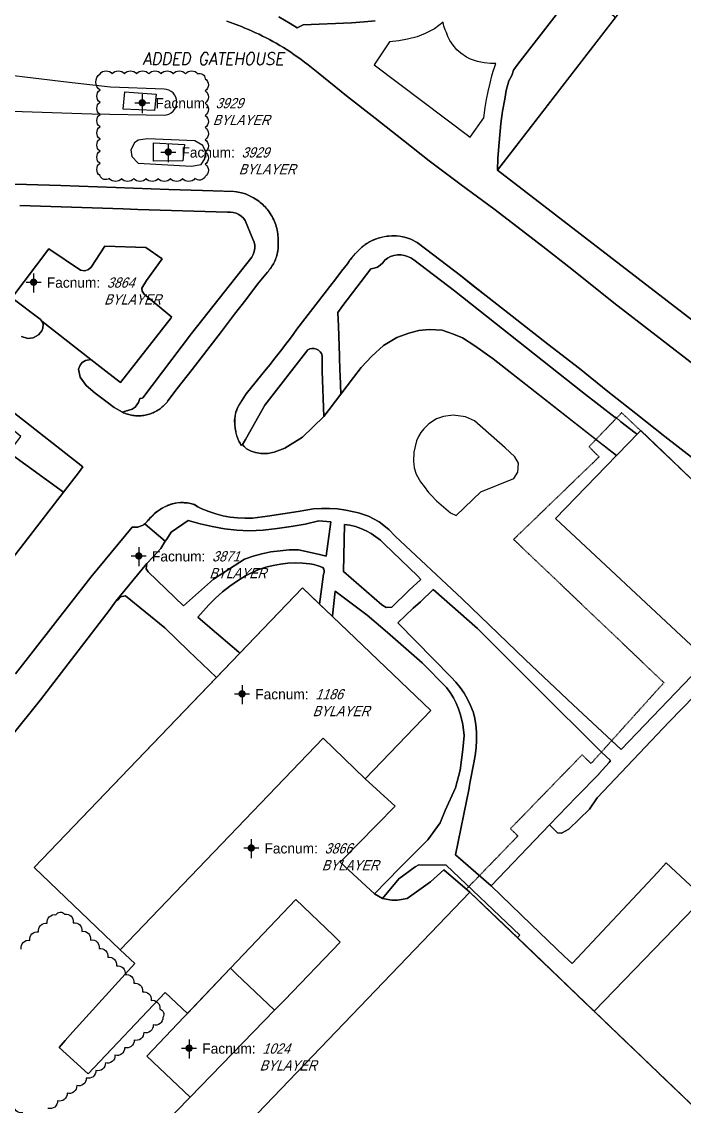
# Model space of a CAD drawing. Header units: inches. Extents: x 1273557 to 1282364, y 239587 to 246310.
# Drawn here: x 1276025.6 to 1276296.9, y 240453.4 to 240897.6 of the extents above; entities that cross this region are included whole.
import ezdxf
from ezdxf.enums import TextEntityAlignment as Align

# ---------------------------------------------------------------- set-up
doc = ezdxf.new("R2010")
doc.units = ezdxf.units.IN
doc.header["$MEASUREMENT"] = 0
doc.linetypes.add('DASHED2', pattern=[0.375, 0.25, -0.125])
doc.linetypes.add('HIDDEN', pattern=[0.375, 0.25, -0.125])
doc.layers.add('BLDG-DATA', color=159, linetype='DASHED2', lineweight=30)
for name, color, linetype in [('BLDG-UW', 231, 'Continuous'), ('BLDG-UW-UG', 159, 'HIDDEN'), ('GRASS', 3, 'Continuous'), ('GRASS-ISLAND', 22, 'Continuous'), ('PATH', 253, 'Continuous'), ('PATH-ISLAND', 252, 'Continuous'), ('PRKG-DATA', 255, 'Continuous'), ('PRKG-UW', 6, 'Continuous'), ('REV-2013', 1, 'Continuous'), ('STREET-UW', 50, 'Continuous'), ('STREET-UW-ISLAND', 20, 'Continuous')]:
    doc.layers.add(name, color=color, linetype=linetype)
doc.styles.add('Revisions', font='simplex.shx', dxfattribs={"width": 0.9, "oblique": 10, "height": 25})
doc.styles.add('SS_LITE', font='FRABK.TTF', dxfattribs={"height": 16})

# ---------------------------------------------------------------- blocks, each defined once
blk = doc.blocks.new('*U1')
for p, q in [((-3.08, 0), (3.08, 0)), ((0, 3.55), (0, -4.2))]:
    blk.add_line(p, q)
at = {"const_width": 1.5}
blk.add_lwpolyline([(-0.75, 0, 1), (0.75, 0, 1)], format="xyb", close=True, dxfattribs=at)
at = {"layer": 'BLDG-DATA', "color": 1, "style": 'SS_LITE'}
blk.add_text('Facnum:', height=4.2, dxfattribs=at).set_placement((27.26, -2.25), align=Align.RIGHT)
at = {"layer": 'BLDG-DATA', "color": 7, "style": 'SS_LITE', "oblique": 20, "width": 0.9, "flags": 8}
for tag, p in [('FACNUM', (29.98, -2.25)), ('OBJECT', (28.84, -9.16))]:
    blk.add_attdef(tag, p, '', height=4.2, dxfattribs=at)
blk = doc.blocks.new('*U8')
for p, q in [((-3.08, 0), (3.08, 0)), ((0, 3.55), (0, -4.2))]:
    blk.add_line(p, q)
at = {"const_width": 1.5}
blk.add_lwpolyline([(-0.75, 0, 1), (0.75, 0, 1)], format="xyb", close=True, dxfattribs=at)
at = {"layer": 'PRKG-DATA', "color": 1, "style": 'SS_LITE'}
blk.add_text('Facnum:', height=4.2, dxfattribs=at).set_placement((27.26, -2.25), align=Align.RIGHT)
at = {"layer": 'PRKG-DATA', "color": 7, "style": 'SS_LITE', "oblique": 20, "width": 0.9, "flags": 8}
for tag, p in [('FACNUM', (29.98, -2.25)), ('OBJECT', (28.84, -9.16))]:
    blk.add_attdef(tag, p, '', height=4.2, dxfattribs=at)

msp = doc.modelspace()

# ---------------------------------------------------------------- linework, layer by layer
at = {"layer": 'BLDG-UW'}
for points in [[(1276220.43, 240836.86), (1276347.42, 240738.91), (1276423.99, 240838.19), (1276395.68, 240860.03), (1276431.5, 240905.82), (1276461.23, 240943.81), (1276494.77, 240986.53), (1276464.27, 241010.06), (1276421.84, 240955.05), (1276410.22, 240964.01), (1276391.24, 240938.77), (1276352.02, 240886.62), (1276293.02, 240930.99)], [(1276080.02, 240861.26), (1276067.19, 240861.85), (1276067.75, 240868.93), (1276080.67, 240867.95)], [(1276091.6, 240840.57), (1276079.52, 240840.54), (1276079.51, 240847.94), (1276092.25, 240847.36)], [(1276030.7, 240551.23), (1276140.56, 240665.79), (1276193.02, 240615.49), (1276166.27, 240587.59), (1276148.95, 240604.19), (1276065.85, 240517.52), (1276030.7, 240551.23)], [(1276086.79, 240413.65), (1276209.09, 240541.18), (1276259.97, 240492.38), (1276391.6, 240366.16), (1276401.2, 240356.95), (1276456.34, 240304.08), (1276429.32, 240275.69), (1276424.46, 240280.35), (1276311.22, 240388.94), (1276291.25, 240368.1), (1276286.04, 240362.67), (1276249.1, 240324.15), (1276248.1, 240325.11), (1276234.26, 240338.37), (1276145.9, 240423.11), (1276112.74, 240388.53), (1276086.79, 240413.65)], [(1276129.08, 240492.76), (1276113.35, 240507.72), (1276111.02, 240509.94), (1276091.99, 240489.93), (1276076.87, 240474.03), (1276094.53, 240457.23)]]:
    msp.add_lwpolyline(points, close=True, dxfattribs=at)
at = {"layer": 'BLDG-UW-UG'}
msp.add_lwpolyline([(1276754.28, 240261.87), (1276496.76, 240511.6), (1276516.12, 240530.34), (1276475.96, 240571.31), (1276463.06, 240558.29), (1276381.57, 240630.8), (1276415.01, 240672.93), (1276415.81, 240672.24), (1276419.64, 240677.19), (1276412.51, 240682.69), (1276408.73, 240677.89), (1276409.5, 240677.25), (1276376.75, 240637.12), (1276271.21, 240737.48), (1276257.86, 240723.56), (1276261.95, 240719.38), (1276226.97, 240685.6), (1276288.51, 240626.93), (1276258.67, 240593.81), (1276255.01, 240597.36), (1276225.66, 240567.11), (1276228.72, 240564.14), (1276207.67, 240542.43), (1276456.34, 240304.08)], dxfattribs=at)
at = {"layer": 'GRASS'}
for points in [[(1276268.65, 240899.38), (1276253.03, 240911.68), (1276228.65, 240880.25), (1276226.99, 240877.76), (1276226.18, 240875.55), (1276225.08, 240873.45), (1276223.97, 240869.39), (1276223.38, 240865.92), (1276222.4, 240860.95), (1276221.68, 240855.98), (1276221.03, 240848.11), (1276220.54, 240841.73), (1276220.43, 240836.86)], [(1276219.69, 240880.46), (1276217.46, 240880.54), (1276214.94, 240880.76), (1276212.2, 240881.32), (1276209.29, 240882.29), (1276207.63, 240883.15), (1276205.3, 240884.69), (1276203.74, 240886.15), (1276202.24, 240887.94), (1276200.93, 240889.85), (1276200.07, 240891.51), (1276199.46, 240893.17), (1276198.95, 240894.35), (1276198.47, 240895.82), (1276198.14, 240897.43), (1276194.54, 240894.74), (1276190.74, 240892.84), (1276187.48, 240891.42), (1276183.48, 240890.43), (1276179.99, 240889.82), (1276176.23, 240889.33), (1276169.86, 240879.97), (1276209.17, 240850.37), (1276214.76, 240858.29), (1276215.28, 240862.44), (1276215.84, 240865.7), (1276216.58, 240869.09), (1276217.34, 240872.38), (1276218.07, 240875.38), (1276218.65, 240877.29), (1276219.17, 240878.84)], [(1276100.9, 240844.5), (1276099.73, 240846.98), (1276096.48, 240848.76), (1276077.04, 240849.6), (1276073.32, 240849.16), (1276071.72, 240848.05), (1276070.25, 240845.09), (1276070.63, 240842.34), (1276073.26, 240839.71), (1276095.12, 240838.49), (1276099.04, 240839.12), (1276100.59, 240841.49)], [(1276202.77, 240787.45), (1276186.06, 240800.05), (1276184.88, 240800.86), (1276183.6, 240801.49), (1276182.24, 240801.91), (1276180.83, 240802.12), (1276179.4, 240802.11), (1276177.99, 240801.89), (1276176.64, 240801.46), (1276175.36, 240800.82), (1276174.2, 240800), (1276173.39, 240798.86), (1276172.38, 240797.89), (1276171.2, 240797.14), (1276169.91, 240796.63), (1276168.54, 240796.39), (1276157.11, 240781.35), (1276154.99, 240778.52), (1276155.28, 240772.88), (1276155.72, 240760.8), (1276155.73, 240760.57), (1276155.83, 240754.72), (1276155.92, 240752.85), (1276156.23, 240745.1), (1276161.43, 240751.94), (1276164.61, 240755.93), (1276168.9, 240760.63), (1276173.76, 240765), (1276179.19, 240768.34), (1276184.09, 240770.04), (1276188.23, 240771.18), (1276192.38, 240771.53), (1276197.7, 240771.22), (1276202.41, 240769.71), (1276206.1, 240768.21), (1276211.08, 240764.93), (1276218.58, 240759.55), (1276269.05, 240719.9), (1276274.28, 240725.29), (1276277.53, 240728.64), (1276276.75, 240729.24), (1276270.85, 240733.72), (1276268.72, 240735.74), (1276268.51, 240735.51), (1276255.16, 240745.85)], [(1276148.63, 240754.48), (1276148.61, 240760.19), (1276148.6, 240760.81), (1276148.26, 240761.67), (1276147.73, 240762.43), (1276147.05, 240763.05), (1276146.24, 240763.49), (1276145.35, 240763.74), (1276144.42, 240763.78), (1276143.52, 240763.61), (1276142.67, 240763.24), (1276125.12, 240740.59), (1276117.24, 240726.52), (1276115.96, 240724.46), (1276116.63, 240723.65), (1276117.58, 240722.74), (1276119.52, 240721.75), (1276121.36, 240721.19), (1276123.47, 240720.8), (1276126.35, 240720.8), (1276128.9, 240721.38), (1276133.38, 240722.91), (1276140.54, 240727.49), (1276149.26, 240735.92)], [(1276042.75, 240704.95), (1276020.28, 240721.14), (1276025.24, 240727.73), (1276016.05, 240735.27), (1276004.5, 240721.08), (1275963.01, 240666.41), (1275967.21, 240663.14), (1275953.51, 240645.1), (1275949.32, 240648.37), (1275900.4, 240583.89), (1275938.17, 240569.06), (1275938.45, 240569.56), (1275952.27, 240588.49), (1275997.98, 240647.13)], [(1276228.92, 240716.88), (1276227.41, 240719.42), (1276223.55, 240723.12), (1276210.96, 240734.19), (1276207.26, 240735.77), (1276202.28, 240736.43), (1276198.28, 240735.93), (1276195.4, 240734.98), (1276192.21, 240732.87), (1276190.19, 240730.83), (1276189.03, 240729.32), (1276188.04, 240727.69), (1276187.23, 240725.96), (1276186.07, 240721.35), (1276185.95, 240717.62), (1276186.32, 240714.91), (1276187.11, 240712.3), (1276188.88, 240709.11), (1276190.3, 240707.24), (1276192.14, 240704.8), (1276193.38, 240703.51), (1276195.42, 240701.36), (1276197.33, 240699.77), (1276201.1, 240696.52), (1276203.51, 240695.41), (1276213.53, 240705.1), (1276227.04, 240710.54), (1276228.74, 240713.15)], [(1276120.32, 240678.73), (1276123.96, 240679.71), (1276127.65, 240680.45), (1276131.38, 240680.97), (1276135.15, 240681.26), (1276138.92, 240681.32), (1276146.92, 240679.55), (1276150.17, 240678.71), (1276152.21, 240692.79), (1276147.21, 240693.18), (1276141.6, 240691.89), (1276135.93, 240690.83), (1276130.24, 240690), (1276124.51, 240689.41), (1276118.77, 240689.05), (1276113.69, 240689.39), (1276108.64, 240689.99), (1276103.63, 240690.84), (1276098.66, 240691.95), (1276093.76, 240693.31), (1276086.76, 240688.56), (1276085.05, 240685.72), (1276084.35, 240684.86), (1276082.55, 240681.9), (1276079.35, 240678.45), (1276076.78, 240675.69), (1276076.6, 240673.59), (1276077.35, 240672.25), (1276091.8, 240658.4), (1276104.18, 240669.37), (1276116.76, 240677.54)], [(1276174.14, 240683.59), (1276172.44, 240685.22), (1276170.6, 240686.69), (1276168.65, 240688), (1276166.6, 240689.13), (1276164.46, 240690.08), (1276162.25, 240690.83), (1276159.99, 240691.39), (1276157.7, 240691.74), (1276157.27, 240672.5), (1276173, 240658.86), (1276174.86, 240657.69), (1276177.17, 240657.9), (1276183.94, 240664.56), (1276184.26, 240664.85), (1276188.96, 240669.21), (1276187.61, 240670.72)], [(1276140.56, 240665.79), (1276147.5, 240659.13), (1276149.13, 240671.3), (1276149.41, 240671.98), (1276149.46, 240672.72), (1276149.25, 240673.43), (1276148.83, 240674.03), (1276147.03, 240674.77), (1276145.17, 240675.32), (1276143.56, 240675.64), (1276140.54, 240675.92), (1276137.51, 240675.99), (1276134.48, 240675.85), (1276131.48, 240675.5), (1276128.5, 240674.95), (1276125.58, 240674.19), (1276122.71, 240673.22), (1276119.93, 240672.06), (1276117.23, 240670.71), (1276113.96, 240668.68), (1276110.8, 240666.46), (1276107.77, 240664.07), (1276104.89, 240661.5), (1276102.15, 240658.77), (1276097.64, 240653.73), (1276102.68, 240649.46), (1276114.48, 240639.46), (1276114.94, 240639.07)], [(1276206.19, 240599.57), (1276206.68, 240605.32), (1276206.21, 240609.86), (1276205.21, 240613.72), (1276204.44, 240616.17), (1276203.48, 240618.52), (1276202.33, 240620.78), (1276200.99, 240622.94), (1276199.48, 240624.98), (1276189.54, 240635.09), (1276175.31, 240647.42), (1276167.02, 240654.6), (1276153.93, 240664.34), (1276152.89, 240654.34), (1276152.85, 240654), (1276193.02, 240615.49), (1276166.27, 240587.59), (1276178.42, 240576.31), (1276155.93, 240553.43), (1276169.96, 240540.38), (1276180.44, 240551.16), (1276191.83, 240562.58), (1276196.95, 240569.54), (1276199.01, 240574.62), (1276203.16, 240583.89), (1276205.03, 240591.07)], [(1276261.92, 240589.47), (1276262.04, 240589.69), (1276266.12, 240594.28), (1276266.68, 240595), (1276262.98, 240598.49), (1276236.09, 240625.17), (1276212.13, 240649.05), (1276194, 240665.14), (1276188.81, 240660.09), (1276185.91, 240657.41), (1276182.75, 240654.42), (1276179.63, 240651.39), (1276201.39, 240629.24), (1276203.32, 240627.17), (1276205.09, 240624.96), (1276206.68, 240622.63), (1276208.1, 240620.18), (1276209.33, 240617.64), (1276210.37, 240615.01), (1276211.03, 240612.88), (1276211.49, 240609.75), (1276211.75, 240606.6), (1276211.79, 240603.44), (1276211.63, 240600.28), (1276211.26, 240597.14), (1276210.68, 240594.03), (1276209.2, 240586.49), (1276208.83, 240583.96), (1276208.73, 240583.69), (1276203.12, 240556.47), (1276217.84, 240543.71), (1276241.71, 240568.66), (1276252.73, 240580.17), (1276252.95, 240580.4)], [(1276198.47, 240550.32), (1276209.09, 240541.18), (1276228.54, 240522.53), (1276228.79, 240522.79), (1276229.5, 240523.54), (1276199.42, 240552.16), (1276188.16, 240552.39), (1276186.72, 240551.54), (1276180, 240546.57), (1276173.32, 240538.49), (1276177.06, 240537.81), (1276179.46, 240537.92), (1276183.38, 240538.53), (1276192.94, 240545.41)], [(1276155.98, 240520.65), (1276153.19, 240523.34), (1276137.85, 240538.14), (1276111.02, 240509.94), (1276113.35, 240507.72), (1276129.08, 240492.76), (1276133.17, 240496.96)], [(1276394.36, 240445.04), (1276333.71, 240503.7), (1276303.49, 240531.99), (1276303.73, 240532.29), (1276300.98, 240534.88), (1276300.83, 240534.72), (1276259.97, 240492.38), (1276391.6, 240366.16), (1276430.82, 240410.31), (1276431.3, 240410.85), (1276428.33, 240413.42), (1276427.96, 240413.03)]]:
    msp.add_lwpolyline(points, close=True, dxfattribs=at)
for points in [[(1276130.92, 240899.67), (1276135.48, 240896.87), (1276138.36, 240895.1), (1276140.88, 240896.29), (1276160.57, 240897.17), (1276165.77, 240897.6), (1276170.29, 240898.03)], [(1275997.29, 240861.99), (1276025.75, 240860.88), (1276054.24, 240859.86), (1276083.85, 240859.29), (1276084.88, 240859.42), (1276085.87, 240859.74), (1276086.77, 240860.24), (1276087.56, 240860.91), (1276088.21, 240861.72), (1276088.69, 240862.64), (1276088.99, 240863.63), (1276089.09, 240864.66), (1276088.99, 240865.7), (1276088.69, 240866.69), (1276088.21, 240867.61), (1276087.56, 240868.42), (1276086.77, 240869.09), (1276085.87, 240869.59), (1276084.88, 240869.91), (1276083.85, 240870.04), (1276061.89, 240870.77), (1276045, 240872.72), (1276004.03, 240877.6)], [(1276025.48, 240768.73), (1276028.12, 240767.88), (1276030.35, 240768.18), (1276032.44, 240769.32), (1276033.85, 240771.08), (1276034.25, 240772.04), (1276034.39, 240773.75), (1276033.85, 240775.01), (1276033.19, 240775.73), (1276021.59, 240784.5), (1276036.74, 240804.59), (1276049.65, 240795.9), (1276051.43, 240795.62), (1276052.89, 240796.09), (1276054.02, 240797.11), (1276059.65, 240805.68), (1276076.47, 240805.2), (1276083.07, 240800.54), (1276076.71, 240791.59), (1276074.8, 240788.55), (1276074.93, 240787.31), (1276075.77, 240786.07), (1276087.09, 240776.65), (1276086.83, 240776.35), (1276066.09, 240749.86), (1276059.97, 240754.54), (1276053.84, 240759.21), (1276051.72, 240758.89), (1276050.41, 240758.07), (1276049.51, 240756.98), (1276048.88, 240755.36), (1276049.58, 240751.99), (1276052.05, 240748.57), (1276055.64, 240745.48), (1276060.01, 240742.21), (1276063.43, 240739.57), (1276066.8, 240737.68), (1276067.54, 240737.96), (1276068.07, 240738.15), (1276070.77, 240738.87), (1276072.08, 240739.82), (1276073.4, 240741.69), (1276073.95, 240743.28), (1276074.91, 240743.46), (1276075.16, 240743.58), (1276095.06, 240769.86), (1276119.77, 240801.18), (1276120.41, 240802.31), (1276120.83, 240803.54), (1276121.03, 240804.82), (1276121, 240806.12), (1276120.74, 240807.39), (1276120.26, 240808.6), (1276117.03, 240816.16), (1276116.33, 240817.14), (1276115.47, 240817.99), (1276114.48, 240818.69), (1276113.39, 240819.2), (1276112.22, 240819.52), (1276111.02, 240819.64), (1276109.82, 240819.55), (1276073.18, 240820.75), (1276067.16, 240820.98), (1276024.8, 240822.39)], [(1276077.59, 240439.8), (1276094.53, 240457.23), (1276076.87, 240474.03), (1276091.99, 240489.93), (1276093.45, 240491.46), (1276084.35, 240500.05), (1276052.79, 240466.76), (1276040.87, 240477.58), (1276043.41, 240480.38), (1276046.59, 240483.9), (1276071.86, 240511.85), (1276065.85, 240517.52), (1276030.7, 240551.23), (1276105.35, 240629.07), (1276093.93, 240640.03), (1276084.22, 240649.36), (1276068.13, 240662.44), (1276066.1, 240662.02), (1276065.06, 240661.05), (1276064.11, 240660.34), (1276061.37, 240656.48), (1276033.23, 240619.89), (1275996.15, 240573.82)]]:
    msp.add_lwpolyline(points, dxfattribs=at)
at = {"layer": 'GRASS-ISLAND'}
for points in [[(1276080.02, 240861.26), (1276067.19, 240861.85), (1276067.75, 240868.93), (1276080.67, 240867.95)], [(1276091.6, 240840.57), (1276079.52, 240840.54), (1276079.51, 240847.94), (1276092.25, 240847.36)]]:
    msp.add_lwpolyline(points, close=True, dxfattribs=at)
at = {"layer": 'PATH'}
for points in [[(1276347.42, 240738.91), (1276220.43, 240836.86), (1276220.54, 240841.73), (1276221.03, 240848.11), (1276221.68, 240855.98), (1276222.4, 240860.95), (1276223.38, 240865.92), (1276223.97, 240869.39), (1276225.08, 240873.45), (1276226.18, 240875.55), (1276226.99, 240877.76), (1276228.65, 240880.25), (1276253.03, 240911.68)], [(1276170.29, 240898.03), (1276165.77, 240897.6), (1276160.57, 240897.17), (1276140.88, 240896.29), (1276138.36, 240895.1), (1276135.48, 240896.87), (1276130.92, 240899.67)], [(1276109.59, 240897.8), (1276111.08, 240897.28), (1276112.57, 240896.74), (1276114.05, 240896.19), (1276115.52, 240895.61), (1276116.99, 240895.01), (1276118.45, 240894.4), (1276119.9, 240893.77), (1276121.34, 240893.11), (1276122.77, 240892.44), (1276124.2, 240891.75), (1276125.61, 240891.04), (1276127.02, 240890.32), (1276128.41, 240889.57), (1276129.8, 240888.81), (1276131.29, 240887.9), (1276132.78, 240886.98), (1276134.25, 240886.04), (1276135.71, 240885.07), (1276137.15, 240884.09), (1276138.59, 240883.09), (1276140.01, 240882.07), (1276141.42, 240881.04), (1276142.81, 240879.99), (1276144.19, 240878.91), (1276145.56, 240877.83), (1276146.91, 240876.72), (1276158.57, 240867.28), (1276170.24, 240858.09), (1276181.91, 240848.98), (1276192.38, 240840.65), (1276205.57, 240830.74), (1276218.85, 240821), (1276238.94, 240805.52), (1276250.77, 240796.24), (1276267.99, 240782.51), (1276285.38, 240769.09), (1276302.61, 240755.76)], [(1276024.8, 240822.39), (1276067.16, 240820.98), (1276073.18, 240820.75), (1276109.82, 240819.55), (1276111.02, 240819.64), (1276112.22, 240819.52), (1276113.39, 240819.2), (1276114.48, 240818.69), (1276115.47, 240817.99), (1276116.33, 240817.14), (1276117.03, 240816.16), (1276120.26, 240808.6), (1276120.74, 240807.39), (1276121, 240806.12), (1276121.03, 240804.82), (1276120.83, 240803.54), (1276120.41, 240802.31), (1276119.77, 240801.18), (1276095.06, 240769.86), (1276075.16, 240743.58), (1276074.91, 240743.46), (1276073.95, 240743.28), (1276073.4, 240741.69), (1276072.08, 240739.82), (1276070.77, 240738.87), (1276068.07, 240738.15), (1276067.54, 240737.96), (1276066.8, 240737.68), (1276067.32, 240737.45), (1276067.84, 240737.25), (1276068.38, 240737.06), (1276068.92, 240736.89), (1276069.46, 240736.73), (1276070.01, 240736.6), (1276070.56, 240736.49), (1276071.12, 240736.4), (1276071.68, 240736.32), (1276072.24, 240736.27), (1276072.81, 240736.23), (1276073.37, 240736.22), (1276073.94, 240736.22), (1276074.5, 240736.25), (1276075.06, 240736.3), (1276075.61, 240736.38), (1276076.17, 240736.47), (1276076.72, 240736.59), (1276077.26, 240736.72), (1276077.8, 240736.88), (1276078.33, 240737.05), (1276078.86, 240737.25), (1276079.37, 240737.46), (1276079.88, 240737.69), (1276080.38, 240737.94), (1276080.87, 240738.21), (1276081.35, 240738.5), (1276081.82, 240738.81), (1276082.28, 240739.13), (1276082.72, 240739.47), (1276083.16, 240739.83), (1276083.57, 240740.2), (1276083.98, 240740.59), (1276084.37, 240740.99), (1276084.74, 240741.41), (1276085.1, 240741.84), (1276085.44, 240742.28), (1276089.23, 240747.37), (1276095.33, 240755.22), (1276101.42, 240763), (1276107.36, 240770.78), (1276112.69, 240777.84), (1276117.33, 240783.71), (1276122.14, 240790.07), (1276126.17, 240795.06), (1276126.58, 240795.51), (1276126.97, 240795.98), (1276127.34, 240796.46), (1276127.7, 240796.96), (1276128.04, 240797.47), (1276128.36, 240797.98), (1276128.66, 240798.51), (1276128.94, 240799.06), (1276129.21, 240799.61), (1276129.45, 240800.16), (1276129.67, 240800.73), (1276129.88, 240801.31), (1276130.06, 240801.89), (1276130.23, 240802.48), (1276130.37, 240803.07), (1276130.46, 240803.84), (1276130.53, 240804.61), (1276130.58, 240805.38), (1276130.62, 240806.15), (1276130.63, 240806.92), (1276130.62, 240807.69), (1276130.59, 240808.46), (1276130.55, 240809.23), (1276130.48, 240810), (1276130.39, 240810.77), (1276130.28, 240811.53), (1276130.16, 240812.29), (1276130.01, 240813.05), (1276129.8, 240813.75), (1276129.57, 240814.45), (1276129.32, 240815.14), (1276129.04, 240815.82), (1276128.75, 240816.49), (1276128.43, 240817.15), (1276128.09, 240817.8), (1276127.73, 240818.44), (1276127.35, 240819.07), (1276126.95, 240819.69), (1276126.53, 240820.29), (1276126.11, 240820.8), (1276125.68, 240821.3), (1276125.22, 240821.79), (1276124.76, 240822.26), (1276124.28, 240822.72), (1276123.78, 240823.16), (1276123.27, 240823.58), (1276122.75, 240823.99), (1276122.22, 240824.38), (1276121.67, 240824.76), (1276121.11, 240825.11), (1276120.54, 240825.45), (1276119.96, 240825.77), (1276119.42, 240826.07), (1276118.88, 240826.35), (1276118.32, 240826.61), (1276117.75, 240826.85), (1276117.18, 240827.07), (1276115.61, 240827.54), (1276113.59, 240827.92), (1276112.97, 240827.98), (1276112.36, 240828.02), (1276099.55, 240828.42), (1276085.85, 240828.95), (1276064.15, 240829.69), (1276041.55, 240830.47), (1276018.1, 240831.28)], [(1276301.09, 240718.28), (1276288.95, 240727.73), (1276277.05, 240737.18), (1276265.54, 240746.2), (1276253.88, 240755.55), (1276241.02, 240765.52), (1276226.42, 240777.03), (1276215.71, 240785.37), (1276205.23, 240793.61), (1276194.35, 240802.04), (1276187.44, 240807.2), (1276184.91, 240808.52), (1276183.66, 240809.01), (1276182.29, 240809.4), (1276180.15, 240809.79), (1276179.56, 240809.85), (1276178.96, 240809.89), (1276178.36, 240809.91), (1276177.76, 240809.9), (1276177.16, 240809.88), (1276176.52, 240809.85), (1276175.88, 240809.81), (1276175.24, 240809.74), (1276174.61, 240809.66), (1276173.97, 240809.55), (1276173.34, 240809.42), (1276172.72, 240809.28), (1276172.1, 240809.11), (1276171.48, 240808.92), (1276170.87, 240808.72), (1276170.27, 240808.5), (1276169.68, 240808.25), (1276169.09, 240807.99), (1276168.51, 240807.71), (1276167.94, 240807.41), (1276167.38, 240807.09), (1276166.83, 240806.76), (1276166.21, 240806.31), (1276165.6, 240805.85), (1276165, 240805.37), (1276164.42, 240804.87), (1276163.85, 240804.36), (1276163.3, 240803.83), (1276162.76, 240803.29), (1276162.23, 240802.74), (1276161.72, 240802.17), (1276161.22, 240801.58), (1276160.74, 240800.99), (1276160.28, 240800.38), (1276159.83, 240799.76), (1276159.4, 240799.12), (1276158.99, 240798.48), (1276156.57, 240795.39), (1276154.17, 240792.3), (1276151.76, 240789.2), (1276149.37, 240786.1), (1276138.19, 240771.65), (1276136.68, 240769.56), (1276135.16, 240767.48), (1276133.61, 240765.42), (1276132.05, 240763.36), (1276130.47, 240761.32), (1276128.88, 240759.3), (1276127.26, 240757.29), (1276125.63, 240755.29), (1276117.48, 240745.22), (1276114.53, 240740.59), (1276114.28, 240740.1), (1276114.04, 240739.6), (1276113.82, 240739.09), (1276113.63, 240738.58), (1276113.45, 240738.06), (1276113.3, 240737.53), (1276113.16, 240736.99), (1276113.04, 240736.45), (1276112.95, 240735.91), (1276112.88, 240735.36), (1276112.82, 240734.81), (1276112.79, 240734.26), (1276112.78, 240733.71), (1276112.79, 240733.16), (1276112.82, 240732.61), (1276112.88, 240732.06), (1276112.95, 240731.51), (1276113.04, 240730.97), (1276113.16, 240730.43), (1276113.23, 240729.9), (1276113.32, 240729.38), (1276113.43, 240728.86), (1276113.56, 240728.35), (1276113.71, 240727.84), (1276113.88, 240727.34), (1276114.07, 240726.85), (1276114.28, 240726.36), (1276114.51, 240725.89), (1276114.76, 240725.42), (1276115.03, 240724.96), (1276115.31, 240724.52), (1276115.62, 240724.08), (1276115.96, 240724.46), (1276117.24, 240726.52), (1276125.12, 240740.59), (1276142.67, 240763.24), (1276143.52, 240763.61), (1276144.42, 240763.78), (1276145.35, 240763.74), (1276146.24, 240763.49), (1276147.05, 240763.05), (1276147.73, 240762.43), (1276148.26, 240761.67), (1276148.6, 240760.81), (1276148.61, 240760.19), (1276148.63, 240754.48), (1276149.26, 240735.92), (1276156.23, 240745.1), (1276155.92, 240752.85), (1276155.83, 240754.72), (1276155.73, 240760.57), (1276155.72, 240760.8), (1276155.28, 240772.88), (1276154.99, 240778.52), (1276157.11, 240781.35), (1276168.54, 240796.39), (1276169.91, 240796.63), (1276171.2, 240797.14), (1276172.38, 240797.89), (1276173.39, 240798.86), (1276174.2, 240800), (1276175.36, 240800.82), (1276176.64, 240801.46), (1276177.99, 240801.89), (1276179.4, 240802.11), (1276180.83, 240802.12), (1276182.24, 240801.91), (1276183.6, 240801.49), (1276184.88, 240800.86), (1276186.06, 240800.05), (1276202.77, 240787.45), (1276255.16, 240745.85), (1276268.51, 240735.51), (1276268.72, 240735.74), (1276270.85, 240733.72), (1276276.75, 240729.24), (1276277.53, 240728.64), (1276279.03, 240730.2), (1276288.31, 240721.37), (1276306.74, 240703.51)], [(1276020.28, 240721.14), (1276042.75, 240704.95), (1276048.88, 240712.87), (1276050.62, 240715.33), (1276022.1, 240737.68)], [(1276306.19, 240636.25), (1276271.02, 240599.53), (1276267.15, 240603.13), (1276251.37, 240617.79), (1276231.81, 240636.33), (1276205.97, 240661.27), (1276178.5, 240686.89), (1276175.92, 240689.69), (1276171.87, 240692.78), (1276167.51, 240695.1), (1276163.49, 240696.45), (1276158.23, 240697.62), (1276154.94, 240698.09), (1276151.63, 240698.32), (1276148.32, 240698.31), (1276145.01, 240698.05), (1276138.78, 240697.01), (1276132.53, 240696.04), (1276126.28, 240695.13), (1276120.04, 240694.3), (1276117, 240694.24), (1276113.97, 240694.39), (1276110.95, 240694.74), (1276107.97, 240695.29), (1276105.03, 240696.05), (1276102.14, 240697), (1276099.33, 240698.14), (1276097.69, 240698.94), (1276096.3, 240699.85), (1276095.75, 240700.02), (1276095.2, 240700.17), (1276094.64, 240700.3), (1276094.08, 240700.41), (1276093.51, 240700.51), (1276092.94, 240700.57), (1276092.37, 240700.62), (1276091.8, 240700.65), (1276091.23, 240700.66), (1276090.65, 240700.65), (1276090.08, 240700.61), (1276089.51, 240700.56), (1276088.94, 240700.48), (1276088.38, 240700.38), (1276087.81, 240700.27), (1276087.26, 240700.13), (1276086.71, 240699.97), (1276086.16, 240699.79), (1276085.62, 240699.6), (1276085.09, 240699.38), (1276084.5, 240699.11), (1276083.92, 240698.82), (1276083.35, 240698.52), (1276082.79, 240698.19), (1276082.24, 240697.85), (1276081.7, 240697.49), (1276081.17, 240697.11), (1276080.66, 240696.71), (1276080.16, 240696.3), (1276079.68, 240695.87), (1276079.2, 240695.42), (1276078.75, 240694.96), (1276078.31, 240694.49), (1276077.88, 240694), (1276077.47, 240693.5), (1276077, 240692.87), (1276076.04, 240691.95), (1276077.07, 240691.07), (1276084.35, 240684.86), (1276085.05, 240685.72), (1276086.76, 240688.56), (1276093.76, 240693.31), (1276098.66, 240691.95), (1276103.63, 240690.84), (1276108.64, 240689.99), (1276113.69, 240689.39), (1276118.77, 240689.05), (1276124.51, 240689.41), (1276130.24, 240690), (1276135.93, 240690.83), (1276141.6, 240691.89), (1276147.21, 240693.18), (1276152.21, 240692.79), (1276150.17, 240678.71), (1276146.92, 240679.55), (1276138.92, 240681.32), (1276135.15, 240681.26), (1276131.38, 240680.97), (1276127.65, 240680.45), (1276123.96, 240679.71), (1276120.32, 240678.73), (1276116.76, 240677.54), (1276104.18, 240669.37), (1276091.8, 240658.4), (1276077.35, 240672.25), (1276076.6, 240673.59), (1276076.78, 240675.69), (1276064.11, 240660.34), (1276065.06, 240661.05), (1276066.1, 240662.02), (1276068.13, 240662.44), (1276084.22, 240649.36), (1276093.93, 240640.03), (1276105.35, 240629.07), (1276114.94, 240639.07), (1276114.48, 240639.46), (1276102.68, 240649.46), (1276097.64, 240653.73), (1276102.15, 240658.77), (1276104.89, 240661.5), (1276107.77, 240664.07), (1276110.8, 240666.46), (1276113.96, 240668.68), (1276117.23, 240670.71), (1276119.93, 240672.06), (1276122.71, 240673.22), (1276125.58, 240674.19), (1276128.5, 240674.95), (1276131.48, 240675.5), (1276134.48, 240675.85), (1276137.51, 240675.99), (1276140.54, 240675.92), (1276143.56, 240675.64), (1276145.17, 240675.32), (1276147.03, 240674.77), (1276148.83, 240674.03), (1276149.25, 240673.43), (1276149.46, 240672.72), (1276149.41, 240671.98), (1276149.13, 240671.3), (1276147.5, 240659.13), (1276152.85, 240654), (1276152.89, 240654.34), (1276153.93, 240664.34), (1276167.02, 240654.6), (1276175.31, 240647.42), (1276189.54, 240635.09), (1276199.48, 240624.98), (1276200.99, 240622.94), (1276202.33, 240620.78), (1276203.48, 240618.52), (1276204.44, 240616.17), (1276205.21, 240613.72), (1276206.21, 240609.86), (1276206.68, 240605.32), (1276206.19, 240599.57), (1276205.03, 240591.07), (1276203.16, 240583.89), (1276199.01, 240574.62), (1276196.95, 240569.54), (1276191.83, 240562.58), (1276180.44, 240551.16), (1276169.96, 240540.38), (1276173.32, 240538.49), (1276180, 240546.57), (1276186.72, 240551.54), (1276188.16, 240552.39), (1276199.42, 240552.16), (1276229.5, 240523.54), (1276228.54, 240522.53), (1276242.33, 240509.31), (1276259.97, 240492.38), (1276300.83, 240534.72)], [(1276301.3, 240542.09), (1276289.49, 240553.14), (1276285.96, 240549.36), (1276250.91, 240511.86), (1276247.71, 240514.94), (1276234.21, 240527.95), (1276217.84, 240543.71), (1276203.12, 240556.47), (1276208.73, 240583.69), (1276208.83, 240583.96), (1276209.2, 240586.49), (1276210.68, 240594.03), (1276211.26, 240597.14), (1276211.63, 240600.28), (1276211.79, 240603.44), (1276211.75, 240606.6), (1276211.49, 240609.75), (1276211.03, 240612.88), (1276210.37, 240615.01), (1276209.33, 240617.64), (1276208.1, 240620.18), (1276206.68, 240622.63), (1276205.09, 240624.96), (1276203.32, 240627.17), (1276201.39, 240629.24), (1276179.63, 240651.39), (1276182.75, 240654.42), (1276185.91, 240657.41), (1276188.81, 240660.09), (1276194, 240665.14), (1276212.13, 240649.05), (1276236.09, 240625.17), (1276262.98, 240598.49), (1276266.68, 240595), (1276266.12, 240594.28), (1276262.04, 240589.69), (1276261.92, 240589.47), (1276252.95, 240580.4), (1276252.73, 240580.17), (1276241.71, 240568.66), (1276244.94, 240565.44), (1276246.53, 240565.28), (1276249.58, 240566.95), (1276258.04, 240575.18), (1276261.18, 240579.77), (1276290.65, 240610.88), (1276311.55, 240632.33)]]:
    msp.add_lwpolyline(points, dxfattribs=at)
at = {"layer": 'PATH-ISLAND'}
for points in [[(1276212.2, 240881.32), (1276209.29, 240882.29), (1276207.63, 240883.15), (1276205.3, 240884.69), (1276203.74, 240886.15), (1276202.24, 240887.94), (1276200.93, 240889.85), (1276200.07, 240891.51), (1276199.46, 240893.17), (1276198.95, 240894.35), (1276198.47, 240895.82), (1276198.14, 240897.43), (1276194.54, 240894.74), (1276190.74, 240892.84), (1276187.48, 240891.42), (1276183.48, 240890.43), (1276179.99, 240889.82), (1276176.23, 240889.33), (1276169.86, 240879.97), (1276209.17, 240850.37), (1276214.76, 240858.29), (1276215.28, 240862.44), (1276215.84, 240865.7), (1276216.58, 240869.09), (1276217.34, 240872.38), (1276218.07, 240875.38), (1276218.65, 240877.29), (1276219.17, 240878.84), (1276219.69, 240880.46), (1276217.46, 240880.54), (1276214.94, 240880.76)], [(1276177.17, 240657.9), (1276174.86, 240657.69), (1276173, 240658.86), (1276157.27, 240672.5), (1276157.7, 240691.74), (1276159.99, 240691.39), (1276162.25, 240690.83), (1276164.46, 240690.08), (1276166.6, 240689.13), (1276168.65, 240688), (1276170.6, 240686.69), (1276172.44, 240685.22), (1276174.14, 240683.59), (1276187.61, 240670.72), (1276188.96, 240669.21), (1276184.26, 240664.85), (1276183.94, 240664.56)]]:
    msp.add_lwpolyline(points, close=True, dxfattribs=at)
at = {"layer": 'PRKG-UW'}
msp.add_lwpolyline([(1276075.77, 240786.07), (1276074.93, 240787.31), (1276074.8, 240788.55), (1276076.71, 240791.59), (1276083.07, 240800.54), (1276076.47, 240805.2), (1276059.65, 240805.68), (1276054.02, 240797.11), (1276052.89, 240796.09), (1276051.43, 240795.62), (1276049.65, 240795.9), (1276036.74, 240804.59), (1276021.59, 240784.5), (1276033.19, 240775.73), (1276033.85, 240775.01), (1276053.84, 240759.21), (1276059.97, 240754.54), (1276066.09, 240749.86), (1276086.83, 240776.35), (1276087.09, 240776.65)], close=True, dxfattribs=at)
for points in [[(1276306.74, 240703.51), (1276288.31, 240721.37), (1276279.03, 240730.2), (1276277.53, 240728.64), (1276274.28, 240725.29), (1276269.05, 240719.9), (1276244.12, 240694.19), (1276299.71, 240642.3)], [(1275996.15, 240573.82), (1276033.23, 240619.89), (1276061.37, 240656.48), (1276064.11, 240660.34), (1276076.78, 240675.69), (1276079.35, 240678.45), (1276082.55, 240681.9), (1276084.35, 240684.86), (1276077.07, 240691.07), (1276076.01, 240691.98), (1276075.6, 240691.7), (1276075.27, 240691.49), (1276074.93, 240691.31), (1276074.57, 240691.14), (1276074.21, 240690.99), (1276073.84, 240690.87), (1276073.46, 240690.76), (1276073.08, 240690.67), (1276072.69, 240690.61), (1276072.3, 240690.57), (1276071.91, 240690.55), (1276071.52, 240690.55), (1276071.13, 240690.57), (1276070.75, 240690.62), (1276053.91, 240670.07), (1276023.11, 240630.53)], [(1276311.55, 240632.33), (1276290.65, 240610.88), (1276261.18, 240579.77), (1276258.04, 240575.18), (1276249.58, 240566.95), (1276246.53, 240565.28), (1276244.94, 240565.44), (1276241.71, 240568.66), (1276217.84, 240543.71), (1276234.21, 240527.95), (1276247.71, 240514.94), (1276250.91, 240511.86), (1276285.96, 240549.36), (1276289.49, 240553.14), (1276301.3, 240542.09)], [(1276086.79, 240413.65), (1276209.09, 240541.18), (1276198.47, 240550.32), (1276192.94, 240545.41), (1276183.38, 240538.53), (1276179.46, 240537.92), (1276177.06, 240537.81), (1276173.32, 240538.49), (1276169.96, 240540.38), (1276155.93, 240553.43), (1276178.42, 240576.31), (1276166.27, 240587.59), (1276148.95, 240604.19), (1276065.85, 240517.52), (1276071.86, 240511.85), (1276046.59, 240483.9), (1276043.41, 240480.38), (1276040.87, 240477.58), (1276052.79, 240466.76), (1276084.35, 240500.05), (1276093.45, 240491.46), (1276111.02, 240509.94), (1276137.85, 240538.14), (1276153.19, 240523.34), (1276155.98, 240520.65), (1276133.17, 240496.96), (1276129.08, 240492.76), (1276094.53, 240457.23), (1276077.59, 240439.8)]]:
    msp.add_lwpolyline(points, dxfattribs=at)
at = {"layer": 'REV-2013'}
msp.add_lwpolyline([(1276057.65, 240876.2, -0.520567), (1276062.65, 240876.2, -0.520567), (1276067.65, 240876.2, -0.520567), (1276072.65, 240876.2, -0.520567), (1276077.65, 240876.2, -0.520567), (1276082.65, 240876.2, -0.520567), (1276087.65, 240876.2, -0.520567), (1276092.65, 240876.2, -0.520567), (1276097.65, 240876.2, -0.520567), (1276100.7, 240874.25, -0.520567), (1276100.7, 240869.25, -0.520567), (1276100.7, 240864.25, -0.520567), (1276100.7, 240859.25, -0.520567), (1276100.7, 240854.25, -0.520567), (1276100.7, 240849.25, -0.520567), (1276100.7, 240844.25, -0.520567), (1276100.7, 240839.25, -0.520567), (1276100.7, 240834.25, -0.520567), (1276096.49, 240833.46, -0.520567), (1276091.49, 240833.46, -0.520567), (1276086.49, 240833.46, -0.520567), (1276081.49, 240833.46, -0.520567), (1276076.49, 240833.46, -0.520567), (1276071.49, 240833.46, -0.520567), (1276066.49, 240833.46, -0.520567), (1276061.49, 240833.46, -0.520567), (1276057.65, 240834.61, -0.520567), (1276057.65, 240839.61, -0.520567), (1276057.65, 240844.61, -0.520567), (1276057.65, 240849.61, -0.520567), (1276057.65, 240854.61, -0.520567), (1276057.65, 240859.61, -0.520567), (1276057.65, 240864.61, -0.520567), (1276057.65, 240869.61, -0.520567)], format="xyb", close=True, dxfattribs=at)
for points in [[(1276025.35, 240517.85, -0.520567), (1276028.92, 240521.36, -0.520567), (1276032.48, 240524.87, -0.520567), (1276036.04, 240528.37, -0.520567), (1276039.6, 240531.88, -0.520567), (1276043.15, 240532.13, -0.520567), (1276046.69, 240528.59, -0.520567), (1276050.23, 240525.06, -0.520567), (1276053.77, 240521.53, -0.520567), (1276057.31, 240518, -0.520567), (1276060.85, 240514.47, -0.520567), (1276064.38, 240510.93, -0.520567), (1276067.92, 240507.4, -0.520567), (1276071.46, 240503.87, -0.520567), (1276075, 240500.34, -0.520567), (1276078.54, 240496.8, -0.520567), (1276082.08, 240493.27, -0.520567), (1276083.37, 240489.87, -0.520567), (1276079.45, 240486.76, -0.520567), (1276075.53, 240483.66, -0.520567), (1276071.62, 240480.55, -0.520567), (1276067.7, 240477.44, -0.520567), (1276063.78, 240474.34, -0.520567), (1276059.86, 240471.23, -0.520567), (1276055.94, 240468.13, -0.520567), (1276052.03, 240465.02, -0.520567), (1276048.11, 240461.91, -0.520567), (1276044.19, 240458.81, -0.520567), (1276040.27, 240455.7, -0.520567), (1276036.35, 240452.6, -0.520567)], [(1276026, 240450.73, -0.520567), (1276022.49, 240454.29, -0.520567)]]:
    msp.add_lwpolyline(points, format="xyb", dxfattribs=at)
at = {"layer": 'STREET-UW'}
for points in [[(1276302.61, 240755.76), (1276285.38, 240769.09), (1276267.99, 240782.51), (1276250.77, 240796.24), (1276238.94, 240805.52), (1276228.84, 240813.3), (1276218.85, 240821), (1276205.57, 240830.74), (1276192.38, 240840.65), (1276181.91, 240848.98), (1276170.24, 240858.09), (1276158.57, 240867.28), (1276146.91, 240876.72), (1276145.56, 240877.83), (1276144.19, 240878.91), (1276142.81, 240879.99), (1276141.42, 240881.04), (1276140.01, 240882.07), (1276138.59, 240883.09), (1276137.15, 240884.09), (1276135.71, 240885.07), (1276134.25, 240886.04), (1276132.78, 240886.98), (1276131.29, 240887.9), (1276129.8, 240888.81), (1276128.41, 240889.57), (1276127.02, 240890.32), (1276125.61, 240891.04), (1276124.2, 240891.75), (1276122.77, 240892.44), (1276121.34, 240893.11), (1276119.9, 240893.77), (1276118.45, 240894.4), (1276116.99, 240895.01), (1276115.52, 240895.61), (1276114.05, 240896.19), (1276112.57, 240896.74), (1276111.08, 240897.28), (1276109.59, 240897.8)], [(1276299.71, 240642.3), (1276244.12, 240694.19), (1276269.05, 240719.9), (1276260.66, 240726.48), (1276218.58, 240759.55), (1276211.08, 240764.93), (1276206.1, 240768.21), (1276202.41, 240769.71), (1276197.7, 240771.22), (1276192.38, 240771.53), (1276188.23, 240771.18), (1276184.09, 240770.04), (1276179.19, 240768.34), (1276173.76, 240765), (1276168.9, 240760.63), (1276164.61, 240755.93), (1276161.43, 240751.94), (1276156.23, 240745.1), (1276149.26, 240735.92), (1276140.54, 240727.49), (1276133.38, 240722.91), (1276128.9, 240721.38), (1276126.35, 240720.8), (1276123.47, 240720.8), (1276121.36, 240721.19), (1276119.52, 240721.75), (1276117.58, 240722.74), (1276116.63, 240723.65), (1276115.96, 240724.46), (1276115.62, 240724.08), (1276115.18, 240724.7), (1276114.64, 240725.62), (1276114.18, 240726.56), (1276113.78, 240727.59), (1276113.48, 240728.62), (1276113.26, 240729.65), (1276113.16, 240730.43), (1276112.99, 240731.19), (1276112.8, 240732.7), (1276112.77, 240734.34), (1276112.96, 240736.09), (1276113.3, 240737.64), (1276113.84, 240739.17), (1276114.47, 240740.5), (1276117.48, 240745.22), (1276125.63, 240755.29), (1276127.26, 240757.29), (1276128.88, 240759.3), (1276130.47, 240761.32), (1276132.05, 240763.36), (1276133.61, 240765.42), (1276135.16, 240767.48), (1276136.68, 240769.56), (1276138.19, 240771.65), (1276149.37, 240786.1), (1276151.76, 240789.2), (1276154.17, 240792.3), (1276156.57, 240795.39), (1276158.99, 240798.48), (1276159.66, 240799.53), (1276160.58, 240800.79), (1276161.5, 240801.92), (1276162.23, 240802.74), (1276163.03, 240803.57), (1276163.85, 240804.36), (1276164.8, 240805.21), (1276165.83, 240806.04), (1276166.83, 240806.76), (1276167.72, 240807.3), (1276168.79, 240807.86), (1276170.13, 240808.45), (1276171.09, 240808.8), (1276172.47, 240809.22), (1276174.14, 240809.6), (1276175.71, 240809.8), (1276176.82, 240809.87), (1276178.21, 240809.92), (1276179.74, 240809.86), (1276182.29, 240809.4), (1276183.66, 240809.01), (1276184.91, 240808.52), (1276187.44, 240807.2), (1276194.35, 240802.04), (1276205.23, 240793.61), (1276210.47, 240789.49), (1276215.71, 240785.37), (1276226.42, 240777.03), (1276241.02, 240765.52), (1276253.88, 240755.55), (1276265.54, 240746.2), (1276277.05, 240737.18), (1276288.95, 240727.73), (1276301.09, 240718.28)], [(1276022.1, 240737.68), (1276050.62, 240715.33), (1276048.88, 240712.87), (1276042.75, 240704.95), (1275997.98, 240647.13)], [(1276023.11, 240630.53), (1276053.91, 240670.07), (1276070.75, 240690.62), (1276071.13, 240690.57), (1276071.52, 240690.55), (1276071.91, 240690.55), (1276072.3, 240690.57), (1276072.69, 240690.61), (1276073.08, 240690.67), (1276073.46, 240690.76), (1276073.84, 240690.87), (1276074.21, 240690.99), (1276074.57, 240691.14), (1276074.93, 240691.31), (1276075.27, 240691.49), (1276075.6, 240691.7), (1276076.19, 240692.1), (1276077, 240692.87), (1276077.64, 240693.73), (1276078.48, 240694.69), (1276079.36, 240695.58), (1276080.32, 240696.44), (1276081.4, 240697.29), (1276082.45, 240697.99), (1276083.52, 240698.62), (1276084.8, 240699.26), (1276085.77, 240699.66), (1276087.36, 240700.18), (1276089.15, 240700.53), (1276090.75, 240700.67), (1276092.09, 240700.64), (1276093.4, 240700.53), (1276094.75, 240700.29), (1276096.25, 240699.88), (1276097.69, 240698.94), (1276099.33, 240698.14), (1276102.14, 240697), (1276105.03, 240696.05), (1276107.97, 240695.29), (1276110.95, 240694.74), (1276113.97, 240694.39), (1276117, 240694.24), (1276120.04, 240694.3), (1276126.28, 240695.13), (1276132.53, 240696.04), (1276138.78, 240697.01), (1276145.01, 240698.05), (1276148.32, 240698.31), (1276151.63, 240698.32), (1276154.94, 240698.09), (1276158.23, 240697.62), (1276163.49, 240696.45), (1276167.51, 240695.1), (1276171.87, 240692.78), (1276175.92, 240689.69), (1276178.5, 240686.89), (1276205.97, 240661.27), (1276231.81, 240636.33), (1276251.37, 240617.79), (1276271.02, 240599.53), (1276306.19, 240636.25)]]:
    msp.add_lwpolyline(points, dxfattribs=at)
at = {"layer": 'STREET-UW-ISLAND'}
for points in [[(1275997.29, 240861.99), (1276025.75, 240860.88), (1276054.24, 240859.86), (1276083.85, 240859.29), (1276084.88, 240859.42), (1276085.87, 240859.74), (1276086.77, 240860.24), (1276087.56, 240860.91), (1276088.21, 240861.72), (1276088.69, 240862.64), (1276088.99, 240863.63), (1276089.09, 240864.66), (1276088.99, 240865.7), (1276088.69, 240866.69), (1276088.21, 240867.61), (1276087.56, 240868.42), (1276086.77, 240869.09), (1276085.87, 240869.59), (1276084.88, 240869.91), (1276083.85, 240870.04), (1276061.89, 240870.77), (1276045, 240872.72), (1276004.03, 240877.6)], [(1276018.1, 240831.28), (1276041.55, 240830.47), (1276064.15, 240829.69), (1276085.85, 240828.95), (1276099.55, 240828.42), (1276112.65, 240828.01), (1276113.59, 240827.92), (1276115.61, 240827.54), (1276117.18, 240827.07), (1276117.75, 240826.85), (1276118.32, 240826.61), (1276118.88, 240826.35), (1276119.42, 240826.07), (1276119.96, 240825.77), (1276120.54, 240825.45), (1276121.11, 240825.11), (1276121.89, 240824.62), (1276122.75, 240823.99), (1276123.27, 240823.58), (1276123.78, 240823.16), (1276124.28, 240822.72), (1276124.76, 240822.26), (1276125.22, 240821.79), (1276125.68, 240821.3), (1276126.11, 240820.8), (1276126.53, 240820.29), (1276126.53, 240820.29), (1276126.95, 240819.69), (1276127.35, 240819.07), (1276127.73, 240818.44), (1276128.09, 240817.8), (1276128.43, 240817.15), (1276128.75, 240816.49), (1276129.04, 240815.82), (1276129.32, 240815.14), (1276129.57, 240814.45), (1276129.8, 240813.75), (1276130.01, 240813.05), (1276130.01, 240813.05), (1276130.16, 240812.29), (1276130.28, 240811.53), (1276130.39, 240810.77), (1276130.48, 240810), (1276130.55, 240809.23), (1276130.59, 240808.46), (1276130.62, 240807.69), (1276130.63, 240806.92), (1276130.62, 240806.15), (1276130.58, 240805.38), (1276130.53, 240804.61), (1276130.46, 240803.84), (1276130.37, 240803.07), (1276130.37, 240803.07), (1276130.23, 240802.48), (1276130.06, 240801.89), (1276129.88, 240801.31), (1276129.67, 240800.73), (1276129.45, 240800.16), (1276129.21, 240799.61), (1276128.94, 240799.06), (1276128.66, 240798.51), (1276128.36, 240797.98), (1276128.04, 240797.47), (1276127.7, 240796.96), (1276127.34, 240796.46), (1276126.97, 240795.98), (1276126.58, 240795.51), (1276126.17, 240795.06), (1276126.17, 240795.06), (1276122.14, 240790.07), (1276117.33, 240783.71), (1276112.69, 240777.84), (1276107.36, 240770.78), (1276101.42, 240763), (1276095.33, 240755.22), (1276089.23, 240747.37), (1276085.44, 240742.28), (1276085.1, 240741.84), (1276084.74, 240741.41), (1276084.37, 240740.99), (1276083.98, 240740.59), (1276083.57, 240740.2), (1276083.16, 240739.83), (1276082.72, 240739.47), (1276082.28, 240739.13), (1276081.82, 240738.81), (1276081.35, 240738.5), (1276080.87, 240738.21), (1276080.38, 240737.94), (1276079.88, 240737.69), (1276079.37, 240737.46), (1276078.86, 240737.25), (1276078.33, 240737.05), (1276077.8, 240736.88), (1276077.26, 240736.72), (1276076.72, 240736.59), (1276076.17, 240736.47), (1276075.61, 240736.38), (1276075.06, 240736.3), (1276074.5, 240736.25), (1276074.5, 240736.25), (1276073.94, 240736.22), (1276073.37, 240736.22), (1276072.81, 240736.23), (1276072.24, 240736.27), (1276071.68, 240736.32), (1276071.12, 240736.4), (1276070.56, 240736.49), (1276070.01, 240736.6), (1276069.46, 240736.73), (1276068.92, 240736.89), (1276068.38, 240737.06), (1276067.84, 240737.25), (1276067.32, 240737.45), (1276066.8, 240737.68), (1276066.8, 240737.68), (1276063.43, 240739.57), (1276060.01, 240742.21), (1276055.64, 240745.48), (1276052.05, 240748.57), (1276049.58, 240751.99), (1276048.88, 240755.36), (1276049.51, 240756.98), (1276050.41, 240758.07), (1276051.72, 240758.89), (1276053.84, 240759.21), (1276033.85, 240775.01), (1276034.39, 240773.75), (1276034.25, 240772.04), (1276033.85, 240771.08), (1276032.44, 240769.32), (1276030.35, 240768.18), (1276028.12, 240767.88), (1276025.48, 240768.73)]]:
    msp.add_lwpolyline(points, dxfattribs=at)
for points in [[(1276100.9, 240844.5), (1276099.73, 240846.98), (1276096.48, 240848.76), (1276077.04, 240849.6), (1276073.32, 240849.16), (1276071.72, 240848.05), (1276070.25, 240845.09), (1276070.63, 240842.34), (1276073.26, 240839.71), (1276095.12, 240838.49), (1276099.04, 240839.12), (1276100.59, 240841.49)], [(1276213.53, 240705.1), (1276227.04, 240710.54), (1276228.74, 240713.15), (1276228.92, 240716.88), (1276227.41, 240719.42), (1276223.55, 240723.12), (1276210.96, 240734.19), (1276207.26, 240735.77), (1276202.28, 240736.43), (1276198.28, 240735.93), (1276195.4, 240734.98), (1276192.21, 240732.87), (1276190.19, 240730.83), (1276189.03, 240729.32), (1276188.04, 240727.69), (1276187.23, 240725.96), (1276186.07, 240721.35), (1276185.95, 240717.62), (1276186.32, 240714.91), (1276187.11, 240712.3), (1276188.88, 240709.11), (1276190.3, 240707.24), (1276192.14, 240704.8), (1276193.38, 240703.51), (1276195.42, 240701.36), (1276197.33, 240699.77), (1276201.1, 240696.52), (1276203.51, 240695.41)]]:
    msp.add_lwpolyline(points, close=True, dxfattribs=at)

# ---------------------------------------------------------------- block references
at = {"layer": 'BLDG-DATA'}
ref = msp.add_blockref('*U1', (1276074.94, 240864.4), dxfattribs=at)
ref.add_attrib('FACNUM', '3929', (1276104.92, 240862.15), dxfattribs={"color": 7, "height": 4.2, "style": 'SS_LITE', "oblique": 20, "width": 0.9})
ref.add_attrib('OBJECT', 'BYLAYER', (1276103.78, 240855.25), dxfattribs={"color": 7, "height": 4.2, "style": 'SS_LITE', "oblique": 20, "width": 0.9})
ref = msp.add_blockref('*U1', (1276085.59, 240844.24), dxfattribs=at)
ref.add_attrib('FACNUM', '3929', (1276115.57, 240841.99), dxfattribs={"color": 7, "height": 4.2, "style": 'SS_LITE', "oblique": 20, "width": 0.9})
ref.add_attrib('OBJECT', 'BYLAYER', (1276114.42, 240835.08), dxfattribs={"color": 7, "height": 4.2, "style": 'SS_LITE', "oblique": 20, "width": 0.9})
ref = msp.add_blockref('*U1', (1276115.8, 240622.34), dxfattribs=at)
ref.add_attrib('FACNUM', '1186', (1276145.78, 240620.09), dxfattribs={"color": 7, "height": 4.2, "style": 'SS_LITE', "oblique": 20, "width": 0.9})
ref.add_attrib('OBJECT', 'BYLAYER', (1276144.64, 240613.19), dxfattribs={"color": 7, "height": 4.2, "style": 'SS_LITE', "oblique": 20, "width": 0.9})
ref = msp.add_blockref('*U1', (1276094.12, 240477.24), dxfattribs=at)
ref.add_attrib('FACNUM', '1024', (1276124.1, 240474.99), dxfattribs={"color": 7, "height": 4.2, "style": 'SS_LITE', "oblique": 20, "width": 0.9})
ref.add_attrib('OBJECT', 'BYLAYER', (1276122.96, 240468.09), dxfattribs={"color": 7, "height": 4.2, "style": 'SS_LITE', "oblique": 20, "width": 0.9})
at = {"layer": 'PRKG-DATA'}
ref = msp.add_blockref('*U8', (1276030.47, 240790.92), dxfattribs=at)
ref.add_attrib('FACNUM', '3864', (1276060.45, 240788.67), dxfattribs={"color": 7, "height": 4.2, "style": 'SS_LITE', "oblique": 20, "width": 0.9})
ref.add_attrib('OBJECT', 'BYLAYER', (1276059.31, 240781.77), dxfattribs={"color": 7, "height": 4.2, "style": 'SS_LITE', "oblique": 20, "width": 0.9})
ref = msp.add_blockref('*U8', (1276073.53, 240678.82), dxfattribs=at)
ref.add_attrib('FACNUM', '3871', (1276103.51, 240676.57), dxfattribs={"color": 7, "height": 4.2, "style": 'SS_LITE', "oblique": 20, "width": 0.9})
ref.add_attrib('OBJECT', 'BYLAYER', (1276102.37, 240669.67), dxfattribs={"color": 7, "height": 4.2, "style": 'SS_LITE', "oblique": 20, "width": 0.9})
ref = msp.add_blockref('*U8', (1276119.58, 240559.23), dxfattribs=at)
ref.add_attrib('FACNUM', '3866', (1276149.56, 240556.98), dxfattribs={"color": 7, "height": 4.2, "style": 'SS_LITE', "oblique": 20, "width": 0.9})
ref.add_attrib('OBJECT', 'BYLAYER', (1276148.41, 240550.07), dxfattribs={"color": 7, "height": 4.2, "style": 'SS_LITE', "oblique": 20, "width": 0.9})

# ---------------------------------------------------------------- texts
at = {"layer": 'REV-2013', "style": 'Revisions', "oblique": 10, "width": 0.913884}
msp.add_text('ADDED GATEHOUSE', height=5, dxfattribs=at).set_placement((1276075.13, 240879.94))

doc.saveas('drawing.dxf')
